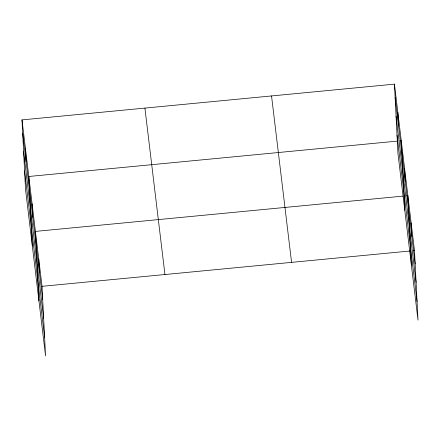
<?xml version="1.0" encoding="UTF-8"?>
<svg xmlns="http://www.w3.org/2000/svg" width="440" height="440" viewBox="0 0 440 440"><rect width="100%" height="100%" fill="white"/><g stroke="black" fill="none" stroke-linecap="round" stroke-linejoin="round"><path stroke-width="0.66" d="M22 119.895L42.031 286.325L45.556 355.856L25.52 189.431L22 119.895L394.444 84.145L414.48 250.569L418 320.106L397.969 153.676L394.444 84.145M397.843 141.059L28.809 176.484L32.335 246.015M399.889 140.861L401.258 140.729L404.778 210.26M403.09 196.108L35.42 231.402L38.946 300.933M406.5 195.784L407.869 195.652L411.389 265.183M42.031 286.325L409.701 251.031M413.111 250.701L414.48 250.569M395.125 97.504L415.157 263.934M396.061 116.045L416.091 282.469M397.029 135.141L417.06 301.565M271.541 95.942L291.572 262.372M144.909 108.097L164.94 274.527M22.677 133.26L42.708 299.684M23.617 151.795L43.648 318.225M24.585 170.891L44.616 337.32M411.175 223.113L411.851 236.473M404.564 168.19L405.24 181.549M397.854 112.437L398.53 125.802M38.726 258.863L39.402 272.228M32.114 203.94L32.791 217.305M25.405 148.192L26.081 161.552"/></g></svg>
